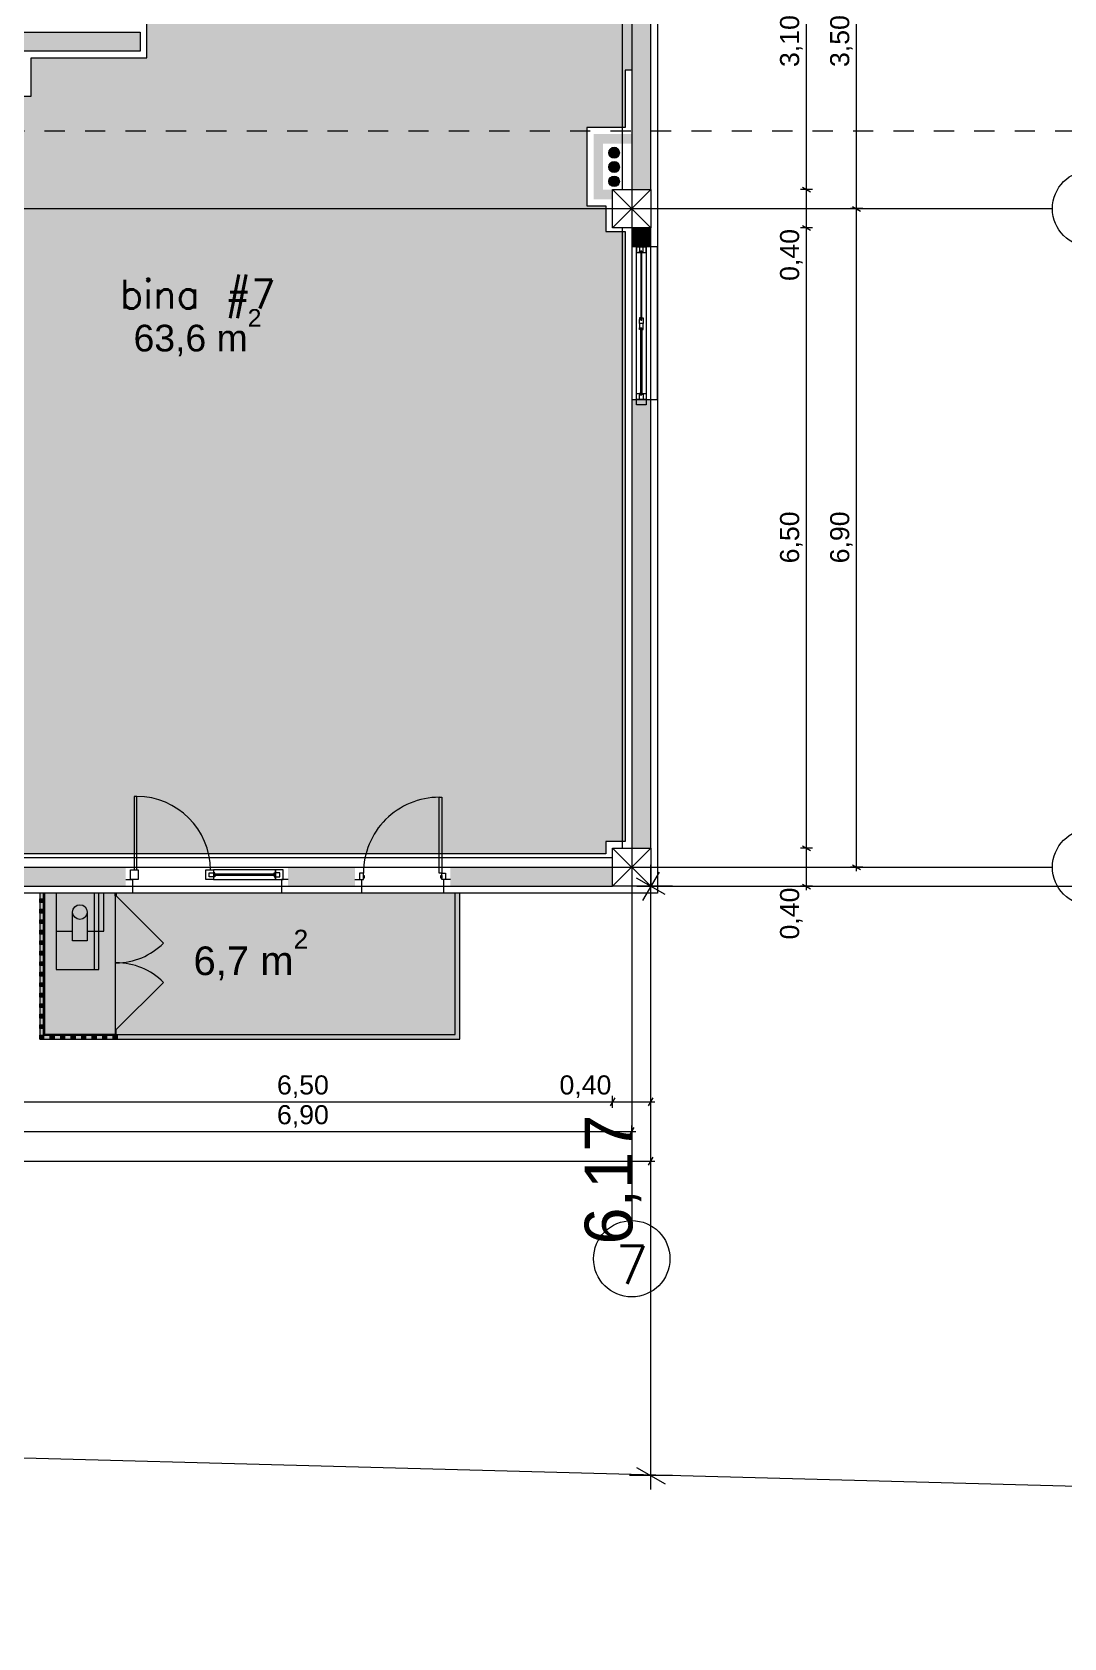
# Model space of a CAD drawing. Header units: metres. Extents: x 476297 to 476657, y 4620828 to 4621206.
# Drawn here: x 476425.98 to 476436.78, y 4621056.25 to 4621073.07 of the extents above; entities that cross this region are included whole.
import ezdxf

# ---------------------------------------------------------------- set-up
doc = ezdxf.new("R2010")
doc.units = ezdxf.units.M
doc.header["$MEASUREMENT"] = 0
doc.linetypes.add('Dashed', pattern=[0.423333, 0.211667, -0.211667])
for name, color, linetype in [('0_Pen_No__42_Pen_No__250', 7, 'Continuous'), ('2D Drafting - General_Pen_No__1', 7, 'Continuous'), ('2D Drafting - General_Pen_No__250_Pen_No__7', 7, 'Continuous'), ('2D Drafting - General_Pen_No__7', 7, 'Continuous'), ('2D Drafting - General_Pen_No__7_Pen_No__1', 7, 'Continuous'), ('2D Drafting - General_Pen_No__7_Pen_No__7', 7, 'Continuous'), ('Annotation - Text_Pen_No__7', 7, 'Continuous'), ('Doors_Pen_No__7_Pen_No__1', 7, 'Continuous'), ('Doors_Pen_No__7_Pen_No__7', 7, 'Continuous'), ('G-Anno-Nplt', 7, 'Continuous'), ('gegmebi_Pen_No__1', 7, 'Continuous'), ('kar-panjara_Pen_No__7_Pen_No__1', 7, 'Continuous'), ('kar-panjara_Pen_No__7_Pen_No__7', 7, 'Continuous'), ('New2D Drafting - General_Pen_No__250_Pen_No__7', 7, 'Continuous'), ('New2D Drafting - General_Pen_No__30_Pen_No__9_Pen_No__9', 7, 'Continuous'), ('New_________ _________ ___2', 7, 'Continuous'), ('NewDoors_Pen_No__7_Pen_No__7', 7, 'Continuous'), ('Newreg_nak', 7, 'Continuous'), ('Newshenobebi', 7, 'Continuous'), ('NewStructural - Bearing', 7, 'Continuous'), ('shaxtebi da milebi_Pen_No__1_Pen_No__1', 7, 'Continuous'), ('shaxtebi da milebi_Pen_No__5_Pen_No__250', 7, 'Continuous'), ('shaxtebi da milebi_Pen_No__5_Pen_No__5', 7, 'Continuous'), ('zoma', 7, 'Continuous'), ('zoma_Pen_No__5', 7, 'Continuous')]:
    doc.layers.add(name, color=color, linetype=linetype)
doc.styles.add('GENERATED_STYLE_1', font='arial.ttf')
doc.styles.add('GENERATED_STYLE_2', font='arial.ttf')
doc.dimstyles.new('GENERATED_STYLE__1', dxfattribs={"dimtxt": 0.2, "dimasz": 0.064421, "dimexe": 0.18, "dimexo": 0.003, "dimgap": 0.09, "dimtad": 1, "dimtih": 1, "dimtoh": 1, "dimzin": 0, "dimdsep": 46, "dimtxsty": 'GENERATED_STYLE_2', "dimblk": 'ARROWHEAD_2', "dimblk1": 'ARROWHEAD_2', "dimblk2": 'ARROWHEAD_2', "dimcen": 0.09, "dimclrd": 142, "dimclre": 142, "dimclrt": 142, "dimadec": 0, "dimazin": 0, "dimtfac": 1, "dimtdec": 4, "dimtmove": 0, "dimatfit": 3, "dimfxl": 1, "dimtolj": 1, "dimtzin": 0, "dimarcsym": 0})
doc.dimstyles.new('GENERATED_STYLE__10', dxfattribs={"dimtxt": 0.5, "dimasz": 0.228, "dimexe": 0.18, "dimexo": 0.003, "dimgap": 0.09, "dimtad": 1, "dimtih": 1, "dimtoh": 1, "dimzin": 0, "dimdsep": 46, "dimtxsty": 'GENERATED_STYLE_2', "dimblk": 'ARROWHEAD_2', "dimblk1": 'ARROWHEAD_2', "dimblk2": 'ARROWHEAD_2', "dimcen": 0.09, "dimclrd": 1, "dimclre": 1, "dimclrt": 1, "dimadec": 0, "dimazin": 0, "dimtfac": 1, "dimtdec": 4, "dimtmove": 0, "dimatfit": 3, "dimfxl": 1, "dimtolj": 1, "dimtzin": 0, "dimarcsym": 0})
doc.dimstyles.new('GENERATED_STYLE__11', dxfattribs={"dimtxt": 0.2, "dimasz": 0.064421, "dimexe": 0.18, "dimexo": 0.003, "dimgap": 0.09, "dimtad": 1, "dimzin": 0, "dimdsep": 46, "dimtxsty": 'GENERATED_STYLE_2', "dimblk": 'ARROWHEAD_2', "dimblk1": 'ARROWHEAD_2', "dimblk2": 'ARROWHEAD_2', "dimcen": 0.09, "dimclrd": 142, "dimclre": 142, "dimclrt": 142, "dimadec": 0, "dimazin": 0, "dimtfac": 1, "dimtdec": 4, "dimtmove": 0, "dimatfit": 3, "dimfxl": 1, "dimtolj": 1, "dimtzin": 0, "dimarcsym": 0})
doc.dimstyles.new('GENERATED_STYLE__9', dxfattribs={"dimtxt": 0.5, "dimasz": 0.228, "dimexe": 0.18, "dimexo": 0.003, "dimgap": 0.09, "dimtad": 1, "dimzin": 0, "dimdsep": 46, "dimtxsty": 'GENERATED_STYLE_2', "dimblk": 'ARROWHEAD_2', "dimblk1": 'ARROWHEAD_2', "dimblk2": 'ARROWHEAD_2', "dimcen": 0.09, "dimclrd": 1, "dimclre": 1, "dimclrt": 1, "dimadec": 0, "dimazin": 0, "dimtfac": 1, "dimtdec": 4, "dimtmove": 0, "dimatfit": 3, "dimfxl": 1, "dimtolj": 1, "dimtzin": 0, "dimarcsym": 0})

# ---------------------------------------------------------------- blocks, each defined once
blk = doc.blocks.new('*D165', base_point=(476844.527, 4621385.791))
at = {"layer": 'zoma', "color": 1, "linetype": 'Continuous', "lineweight": 0, "transparency": 16777216}
for p, q in [((476432.456, 4621063.896), (476432.456, 4621064.346)), ((476446.534, 4621063.896), (476446.534, 4621064.346)), ((476432.542, 4621064.271), (476432.369, 4621063.971)), ((476446.448, 4621063.971), (476446.621, 4621064.271)), ((476432.309, 4621064.121), (476432.456, 4621064.121)), ((476432.456, 4621064.121), (476446.534, 4621064.121)), ((476446.534, 4621064.121), (476446.681, 4621064.121))]:
    blk.add_line(p, q, dxfattribs=at)
at = {"layer": 'zoma', "color": 1, "lineweight": 0, "transparency": 16777216, "insert": (476438.64, 4621064.221), "char_height": 0.5, "attachment_point": 7, "style": 'GENERATED_STYLE_2'}
blk.add_mtext('\\A1;{\\pql;\\fArial CYR|b0|i0|c204|p34;14,08}', dxfattribs=at)
blk = doc.blocks.new('ARROWHEAD_2')
at = {"color": 0, "linetype": 'Continuous', "lineweight": 0}
for p, q in [((0, 0), (-1, 0)), ((-0.378, -0.655), (0.378, 0.655))]:
    blk.add_line(p, q, dxfattribs=at)
blk = doc.blocks.new('*D166', base_point=(476844.527, 4621385.791))
at = {"layer": 'zoma', "color": 1, "linetype": 'Continuous', "lineweight": 0, "transparency": 16777216}
for p, q in [((476432.606, 4621064.034), (476432.306, 4621064.207)), ((476432.456, 4621064.121), (476432.456, 4621064.267)), ((476432.681, 4621064.121), (476432.231, 4621064.121)), ((476432.456, 4621057.947), (476432.456, 4621064.121)), ((476432.681, 4621057.947), (476432.231, 4621057.947)), ((476432.306, 4621058.033), (476432.606, 4621057.86)), ((476432.456, 4621057.8), (476432.456, 4621057.947))]:
    blk.add_line(p, q, dxfattribs=at)
at = {"layer": 'zoma', "color": 1, "lineweight": 0, "transparency": 16777216, "insert": (476432.356, 4621060.368), "char_height": 0.5, "attachment_point": 7, "rotation": 90, "style": 'GENERATED_STYLE_2'}
blk.add_mtext('\\A1;{\\pql;\\fArial CYR|b0|i0|c204|p34;6,17}', dxfattribs=at)
blk = doc.blocks.new('*D182', base_point=(476844.527, 4621385.791))
at = {"layer": 'zoma', "color": 142, "linetype": 'Continuous', "lineweight": 0, "transparency": 16777216}
for p, q in [((476425.38, 4621061.594), (476425.331, 4621061.509)), ((476425.356, 4621061.488), (476425.356, 4621061.615)), ((476425.356, 4621061.551), (476432.256, 4621061.551)), ((476432.231, 4621061.509), (476432.28, 4621061.594)), ((476432.256, 4621061.488), (476432.256, 4621061.615)), ((476432.256, 4621061.551), (476432.297, 4621061.551))]:
    blk.add_line(p, q, dxfattribs=at)
at = {"layer": 'zoma', "color": 142, "lineweight": 0, "transparency": 16777216, "insert": (476428.54, 4621061.591), "char_height": 0.2, "attachment_point": 7, "style": 'GENERATED_STYLE_2'}
blk.add_mtext('\\A1;{\\pql;\\fArial CYR|b0|i0|c204|p34;6,90}', dxfattribs=at)
blk = doc.blocks.new('*D186', base_point=(476844.527, 4621385.791))
at = {"layer": 'zoma', "color": 142, "linetype": 'Continuous', "lineweight": 0, "transparency": 16777216}
for p, q in [((476434.675, 4621071.221), (476434.548, 4621071.221)), ((476434.569, 4621071.245), (476434.653, 4621071.196)), ((476434.611, 4621064.321), (476434.611, 4621071.221)), ((476434.675, 4621064.321), (476434.548, 4621064.321)), ((476434.569, 4621064.345), (476434.653, 4621064.296)), ((476434.611, 4621064.279), (476434.611, 4621064.321))]:
    blk.add_line(p, q, dxfattribs=at)
at = {"layer": 'zoma', "color": 142, "lineweight": 0, "transparency": 16777216, "insert": (476434.571, 4621067.505), "char_height": 0.2, "attachment_point": 7, "rotation": 90, "style": 'GENERATED_STYLE_2'}
blk.add_mtext('\\A1;{\\pql;\\fArial CYR|b0|i0|c204|p34;6,90}', dxfattribs=at)
blk = doc.blocks.new('*D187', base_point=(476844.527, 4621385.791))
at = {"layer": 'zoma', "color": 142, "linetype": 'Continuous', "lineweight": 0, "transparency": 16777216}
for p, q in [((476434.675, 4621074.721), (476434.548, 4621074.721)), ((476434.569, 4621074.745), (476434.653, 4621074.696)), ((476434.611, 4621071.221), (476434.611, 4621074.721)), ((476434.675, 4621071.221), (476434.548, 4621071.221)), ((476434.569, 4621071.245), (476434.653, 4621071.196))]:
    blk.add_line(p, q, dxfattribs=at)
at = {"layer": 'zoma', "color": 142, "lineweight": 0, "transparency": 16777216, "insert": (476434.571, 4621072.705), "char_height": 0.2, "attachment_point": 7, "rotation": 90, "style": 'GENERATED_STYLE_2'}
blk.add_mtext('\\A1;{\\pql;\\fArial CYR|b0|i0|c204|p34;3,50}', dxfattribs=at)
blk = doc.blocks.new('*D189', base_point=(476844.527, 4621385.791))
at = {"layer": 'zoma', "color": 142, "linetype": 'Continuous', "lineweight": 0, "transparency": 16777216}
for p, q in [((476390.656, 4621061.179), (476390.656, 4621061.306)), ((476432.456, 4621061.179), (476432.456, 4621061.306)), ((476390.614, 4621061.243), (476390.656, 4621061.243)), ((476390.68, 4621061.285), (476390.631, 4621061.2)), ((476390.656, 4621061.243), (476432.456, 4621061.243)), ((476432.431, 4621061.2), (476432.48, 4621061.285)), ((476432.456, 4621061.243), (476432.497, 4621061.243))]:
    blk.add_line(p, q, dxfattribs=at)
at = {"layer": 'zoma', "color": 142, "lineweight": 0, "transparency": 16777216, "insert": (476411.214, 4621061.283), "char_height": 0.2, "attachment_point": 7, "style": 'GENERATED_STYLE_2'}
blk.add_mtext('\\A1;{\\pql;\\fArial CYR|b0|i0|c204|p34;41,80}', dxfattribs=at)
blk = doc.blocks.new('*D201', base_point=(476844.527, 4621385.791))
at = {"layer": 'zoma', "color": 142, "linetype": 'Continuous', "lineweight": 0, "transparency": 16777216}
for p, q in [((476425.58, 4621061.905), (476425.531, 4621061.821)), ((476425.556, 4621061.799), (476425.556, 4621061.926)), ((476425.556, 4621061.863), (476432.056, 4621061.863)), ((476432.08, 4621061.905), (476432.031, 4621061.821)), ((476432.056, 4621061.799), (476432.056, 4621061.926))]:
    blk.add_line(p, q, dxfattribs=at)
at = {"layer": 'zoma', "color": 142, "lineweight": 0, "transparency": 16777216, "char_height": 0.2, "attachment_point": 7, "style": 'GENERATED_STYLE_2'}
for s, insert in [('\\A1;{\\pql;\\fArial CYR|b0|i0|c204|p34;6,50}', (476428.54, 4621061.903)), ('\\A1;{\\pql;\\fArial CYR|b0|i0|c204|p34;0,40}', (476431.499, 4621061.903))]:
    blk.add_mtext(s, dxfattribs=dict(at, insert=insert))
blk = doc.blocks.new('*D202', base_point=(476844.527, 4621385.791))
at = {"layer": 'zoma', "color": 142, "linetype": 'Continuous', "lineweight": 0, "transparency": 16777216}
for p, q in [((476432.08, 4621061.905), (476432.031, 4621061.821)), ((476432.056, 4621061.799), (476432.056, 4621061.926)), ((476432.056, 4621061.863), (476432.456, 4621061.863)), ((476432.431, 4621061.821), (476432.48, 4621061.905)), ((476432.456, 4621061.799), (476432.456, 4621061.926)), ((476432.456, 4621061.863), (476432.497, 4621061.863))]:
    blk.add_line(p, q, dxfattribs=at)
blk = doc.blocks.new('*D203', base_point=(476844.527, 4621385.791))
at = {"layer": 'zoma', "color": 142, "linetype": 'Continuous', "lineweight": 0, "transparency": 16777216}
for p, q in [((476434.15, 4621064.521), (476434.022, 4621064.521)), ((476434.044, 4621064.545), (476434.128, 4621064.496)), ((476434.086, 4621064.121), (476434.086, 4621064.521)), ((476434.15, 4621064.121), (476434.022, 4621064.121)), ((476434.044, 4621064.145), (476434.128, 4621064.096)), ((476434.086, 4621064.079), (476434.086, 4621064.121))]:
    blk.add_line(p, q, dxfattribs=at)
at = {"layer": 'zoma', "color": 142, "lineweight": 0, "transparency": 16777216, "insert": (476434.046, 4621063.564), "char_height": 0.2, "attachment_point": 7, "rotation": 90, "style": 'GENERATED_STYLE_2'}
blk.add_mtext('\\A1;{\\pql;\\fArial CYR|b0|i0|c204|p34;0,40}', dxfattribs=at)
blk = doc.blocks.new('*D204', base_point=(476844.527, 4621385.791))
at = {"layer": 'zoma', "color": 142, "linetype": 'Continuous', "lineweight": 0, "transparency": 16777216}
for p, q in [((476434.044, 4621071.045), (476434.128, 4621070.996)), ((476434.15, 4621071.021), (476434.022, 4621071.021)), ((476434.086, 4621064.521), (476434.086, 4621071.021)), ((476434.15, 4621064.521), (476434.022, 4621064.521)), ((476434.044, 4621064.545), (476434.128, 4621064.496))]:
    blk.add_line(p, q, dxfattribs=at)
at = {"layer": 'zoma', "color": 142, "lineweight": 0, "transparency": 16777216, "char_height": 0.2, "attachment_point": 7, "rotation": 90, "style": 'GENERATED_STYLE_2'}
for s, insert in [('\\A1;{\\pql;\\fArial CYR|b0|i0|c204|p34;0,40}', (476434.046, 4621070.464)), ('\\A1;{\\pql;\\fArial CYR|b0|i0|c204|p34;6,50}', (476434.046, 4621067.505))]:
    blk.add_mtext(s, dxfattribs=dict(at, insert=insert))
blk = doc.blocks.new('*D205', base_point=(476844.527, 4621385.791))
at = {"layer": 'zoma', "color": 142, "linetype": 'Continuous', "lineweight": 0, "transparency": 16777216}
for p, q in [((476434.15, 4621071.421), (476434.022, 4621071.421)), ((476434.044, 4621071.445), (476434.128, 4621071.396)), ((476434.086, 4621071.021), (476434.086, 4621071.421)), ((476434.044, 4621071.045), (476434.128, 4621070.996)), ((476434.15, 4621071.021), (476434.022, 4621071.021))]:
    blk.add_line(p, q, dxfattribs=at)
blk = doc.blocks.new('*D206', base_point=(476844.527, 4621385.791))
at = {"layer": 'zoma', "color": 142, "linetype": 'Continuous', "lineweight": 0, "transparency": 16777216}
for p, q in [((476434.15, 4621074.521), (476434.022, 4621074.521)), ((476434.044, 4621074.545), (476434.128, 4621074.496)), ((476434.086, 4621071.421), (476434.086, 4621074.521)), ((476434.15, 4621071.421), (476434.022, 4621071.421)), ((476434.044, 4621071.445), (476434.128, 4621071.396))]:
    blk.add_line(p, q, dxfattribs=at)
at = {"layer": 'zoma', "color": 142, "lineweight": 0, "transparency": 16777216, "char_height": 0.2, "attachment_point": 7, "rotation": 90, "style": 'GENERATED_STYLE_2'}
for s, insert in [('\\A1;{\\pql;\\fArial CYR|b0|i0|c204|p34;0,40}', (476434.046, 4621073.964)), ('\\A1;{\\pql;\\fArial CYR|b0|i0|c204|p34;3,10}', (476434.046, 4621072.705))]:
    blk.add_mtext(s, dxfattribs=dict(at, insert=insert))
blk = doc.blocks.new('*D346', base_point=(476844.527, 4621385.791))
at = {"layer": 'zoma', "color": 142, "linetype": 'Continuous', "lineweight": 0, "transparency": 16777216}
for p, q in [((476425.555, 4621099.527), (476425.555, 4621099.654)), ((476432.055, 4621099.527), (476432.055, 4621099.654)), ((476425.579, 4621099.633), (476425.531, 4621099.549)), ((476425.555, 4621099.591), (476432.055, 4621099.591)), ((476432.079, 4621099.633), (476432.031, 4621099.549))]:
    blk.add_line(p, q, dxfattribs=at)
at = {"layer": 'zoma', "color": 142, "lineweight": 0, "transparency": 16777216, "char_height": 0.2, "attachment_point": 7, "style": 'GENERATED_STYLE_2'}
for s, insert in [('\\A1;{\\pql;\\fArial CYR|b0|i0|c204|p34;6,50}', (476428.539, 4621099.631)), ('\\A1;{\\pql;\\fArial CYR|b0|i0|c204|p34;0,40}', (476431.498, 4621099.631))]:
    blk.add_mtext(s, dxfattribs=dict(at, insert=insert))
blk = doc.blocks.new('*D347', base_point=(476844.527, 4621385.791))
at = {"layer": 'zoma', "color": 142, "linetype": 'Continuous', "lineweight": 0, "transparency": 16777216}
for p, q in [((476432.055, 4621099.527), (476432.055, 4621099.654)), ((476432.455, 4621099.527), (476432.455, 4621099.654)), ((476432.079, 4621099.633), (476432.031, 4621099.549)), ((476432.055, 4621099.591), (476432.455, 4621099.591)), ((476432.431, 4621099.549), (476432.479, 4621099.633)), ((476432.455, 4621099.591), (476432.496, 4621099.591))]:
    blk.add_line(p, q, dxfattribs=at)

msp = doc.modelspace()

# ---------------------------------------------------------------- hatches: boundary and pattern name
at = {"layer": '2D Drafting - General_Pen_No__250_Pen_No__7', "linetype": 'Continuous', "lineweight": 0}
for points in [[(476432.256, 4621074.521), (476432.256, 4621071.421), (476432.456, 4621071.421), (476432.456, 4621074.521)], [(476427.106, 4621073.071), (476427.106, 4621072.871), (476422.106, 4621072.871), (476422.106, 4621073.071)], [(476432.256, 4621072.002), (476432.256, 4621071.902), (476431.956, 4621071.902), (476431.956, 4621071.421), (476432.056, 4621071.421), (476432.056, 4621071.32), (476431.856, 4621071.32), (476431.856, 4621072.002)], [(476432.456, 4621071.021), (476432.456, 4621070.821), (476432.256, 4621070.821), (476432.256, 4621071.021)], [(476432.256, 4621069.221), (476432.456, 4621069.221), (476432.456, 4621064.521), (476432.256, 4621064.521)], [(476425.556, 4621064.121), (476426.956, 4621064.121), (476426.956, 4621064.321), (476425.556, 4621064.321)], [(476428.656, 4621064.321), (476428.656, 4621064.121), (476429.356, 4621064.121), (476429.356, 4621064.321)], [(476430.356, 4621064.121), (476432.056, 4621064.121), (476432.056, 4621064.321), (476430.356, 4621064.321)], [(476426.106, 4621062.56), (476426.096, 4621062.56), (476426.096, 4621064.051), (476426.106, 4621064.051)], [(476426.856, 4621064.05), (476426.856, 4621064.02), (476426.846, 4621064.02), (476426.846, 4621064.05)], [(476426.856, 4621062.57), (476426.106, 4621062.57), (476426.106, 4621062.56), (476426.856, 4621062.56)], [(476426.856, 4621062.62), (476426.846, 4621062.62), (476426.846, 4621062.57), (476426.856, 4621062.57)]]:
    msp.add_hatch(color=7, dxfattribs=at).paths.add_polyline_path(points)
at = {"layer": 'G-Anno-Nplt', "linetype": 'Continuous', "lineweight": 0}
for color, points in [(167, [(476432.256, 4621074.1), (476432.256, 4621072.671), (476432.186, 4621072.671), (476432.186, 4621072.072), (476431.786, 4621072.072), (476431.786, 4621071.25), (476431.986, 4621071.25), (476431.986, 4621070.98), (476432.186, 4621070.98), (476432.186, 4621064.591), (476431.986, 4621064.591), (476431.986, 4621064.461), (476425.626, 4621064.461), (476425.626, 4621064.591), (476425.526, 4621064.591), (476425.526, 4621070.951), (476425.626, 4621070.951), (476425.626, 4621071.491), (476425.526, 4621071.491), (476425.526, 4621072.401), (476425.966, 4621072.401), (476425.966, 4621072.801), (476427.176, 4621072.801), (476427.176, 4621074.501), (476429.176, 4621074.501), (476429.176, 4621074.571), (476431.856, 4621074.571), (476431.856, 4621074.1), (476432.186, 4621074.1)]), (46, [(476430.456, 4621062.52), (476430.456, 4621064.051), (476426.056, 4621064.051), (476426.056, 4621062.52)])]:
    msp.add_hatch(color=color, dxfattribs=at).paths.add_polyline_path(points)
at = {"layer": 'New2D Drafting - General_Pen_No__250_Pen_No__7', "linetype": 'Continuous', "lineweight": 0}
for points in [[(476426.226, 4621064.051), (476426.676, 4621064.051), (476426.676, 4621063.251), (476426.226, 4621063.251)], [(476426.226, 4621064.051), (476426.726, 4621064.051), (476426.726, 4621063.651), (476426.553, 4621063.651), (476426.553, 4621063.551), (476426.399, 4621063.551), (476426.399, 4621063.651), (476426.226, 4621063.651)]]:
    msp.add_hatch(color=255, dxfattribs=at).paths.add_polyline_path(points)
at = {"layer": 'New2D Drafting - General_Pen_No__30_Pen_No__9_Pen_No__9', "linetype": 'Continuous', "lineweight": 0}
for points in [[(476426.056, 4621063.99), (476426.096, 4621063.99), (476426.096, 4621063.95), (476426.056, 4621063.95)], [(476426.056, 4621063.88), (476426.096, 4621063.88), (476426.096, 4621063.84), (476426.056, 4621063.84)], [(476426.056, 4621063.77), (476426.096, 4621063.77), (476426.096, 4621063.73), (476426.056, 4621063.73)], [(476426.056, 4621063.66), (476426.096, 4621063.66), (476426.096, 4621063.62), (476426.056, 4621063.62)], [(476426.056, 4621063.55), (476426.096, 4621063.55), (476426.096, 4621063.51), (476426.056, 4621063.51)], [(476426.056, 4621063.44), (476426.096, 4621063.44), (476426.096, 4621063.4), (476426.056, 4621063.4)], [(476426.056, 4621063.33), (476426.096, 4621063.33), (476426.096, 4621063.29), (476426.056, 4621063.29)], [(476426.056, 4621063.22), (476426.096, 4621063.22), (476426.096, 4621063.18), (476426.056, 4621063.18)], [(476426.056, 4621063.11), (476426.096, 4621063.11), (476426.096, 4621063.07), (476426.056, 4621063.07)], [(476426.056, 4621063), (476426.096, 4621063), (476426.096, 4621062.96), (476426.056, 4621062.96)], [(476426.056, 4621062.89), (476426.096, 4621062.89), (476426.096, 4621062.85), (476426.056, 4621062.85)], [(476426.056, 4621062.78), (476426.096, 4621062.78), (476426.096, 4621062.74), (476426.056, 4621062.74)], [(476426.056, 4621062.67), (476426.096, 4621062.67), (476426.096, 4621062.63), (476426.056, 4621062.63)], [(476426.056, 4621062.52), (476426.056, 4621062.56), (476426.096, 4621062.56), (476426.096, 4621062.52)], [(476426.166, 4621062.52), (476426.166, 4621062.56), (476426.206, 4621062.56), (476426.206, 4621062.52)], [(476426.276, 4621062.52), (476426.276, 4621062.56), (476426.316, 4621062.56), (476426.316, 4621062.52)], [(476426.386, 4621062.52), (476426.386, 4621062.56), (476426.426, 4621062.56), (476426.426, 4621062.52)], [(476426.496, 4621062.52), (476426.496, 4621062.56), (476426.536, 4621062.56), (476426.536, 4621062.52)], [(476426.606, 4621062.52), (476426.606, 4621062.56), (476426.646, 4621062.56), (476426.646, 4621062.52)], [(476426.716, 4621062.52), (476426.716, 4621062.56), (476426.756, 4621062.56), (476426.756, 4621062.52)], [(476426.826, 4621062.52), (476426.826, 4621062.56), (476426.866, 4621062.56), (476426.866, 4621062.52)]]:
    msp.add_hatch(color=255, dxfattribs=at).paths.add_polyline_path(points)
at = {"layer": 'shaxtebi da milebi_Pen_No__1_Pen_No__1', "linetype": 'Continuous', "lineweight": 0}
msp.add_hatch(color=1, dxfattribs=at).paths.add_polyline_path([(476432.071, 4621071.562, 1), (476432.071, 4621071.452, 1)])
at = {"layer": 'shaxtebi da milebi_Pen_No__5_Pen_No__5', "linetype": 'Continuous', "lineweight": 0}
for points in [[(476432.071, 4621071.752, -1), (476432.071, 4621071.862, -1)], [(476432.071, 4621071.602, -1), (476432.071, 4621071.712, -1)]]:
    msp.add_hatch(color=5, dxfattribs=at).paths.add_polyline_path(points)

# ---------------------------------------------------------------- linework, layer by layer
at = {"layer": '0_Pen_No__42_Pen_No__250', "color": 5, "linetype": 'Continuous', "lineweight": 0}
for centre in [(476437.062, 4621071.221), (476437.062, 4621064.321), (476432.256, 4621060.219), (476432.256, 4621060.219)]:
    msp.add_circle(centre, 0.4, dxfattribs=at)
at = {"layer": '2D Drafting - General_Pen_No__1', "color": 7, "linetype": 'Continuous', "lineweight": 0}
for p, q in [((476432.456, 4621071.021), (476432.056, 4621071.421)), ((476432.056, 4621071.021), (476432.456, 4621071.421)), ((476432.456, 4621064.121), (476432.056, 4621064.521)), ((476432.056, 4621064.121), (476432.456, 4621064.521))]:
    msp.add_line(p, q, dxfattribs=at)
at = {"layer": '2D Drafting - General_Pen_No__1', "color": 7, "linetype": 'Continuous', "lineweight": 0, "flags": 128}
for points in [[(476432.456, 4621071.421), (476432.456, 4621074.521), (476432.156, 4621074.521), (476432.156, 4621071.421)], [(476432.456, 4621071.021), (476432.056, 4621071.021), (476432.056, 4621071.421), (476432.456, 4621071.421)], [(476432.456, 4621064.521), (476432.456, 4621071.021), (476432.156, 4621071.021), (476432.156, 4621064.521)], [(476432.456, 4621064.121), (476432.056, 4621064.121), (476432.056, 4621064.521), (476432.456, 4621064.521)], [(476425.556, 4621064.121), (476432.056, 4621064.121), (476432.056, 4621064.421), (476425.556, 4621064.421)]]:
    msp.add_lwpolyline(points, close=True, dxfattribs=at)
at = {"layer": '2D Drafting - General_Pen_No__250_Pen_No__7', "color": 7, "linetype": 'Continuous', "lineweight": 0, "flags": 128}
for points in [[(476427.106, 4621073.071), (476427.106, 4621072.871), (476422.106, 4621072.871), (476422.106, 4621073.071)], [(476426.106, 4621062.56), (476426.096, 4621062.56), (476426.096, 4621064.051), (476426.106, 4621064.051)], [(476426.856, 4621064.05), (476426.856, 4621064.02), (476426.846, 4621064.02), (476426.846, 4621064.05)], [(476426.856, 4621062.57), (476426.106, 4621062.57), (476426.106, 4621062.56), (476426.856, 4621062.56)], [(476426.856, 4621062.62), (476426.846, 4621062.62), (476426.846, 4621062.57), (476426.856, 4621062.57)]]:
    msp.add_lwpolyline(points, close=True, dxfattribs=at)
at = {"layer": '2D Drafting - General_Pen_No__7', "color": 7, "linetype": 'Continuous', "lineweight": 0, "flags": 128}
for points in [[(476426.956, 4621064.192), (476427.026, 4621064.192), (476427.026, 4621064.052)], [(476428.656, 4621064.192), (476428.586, 4621064.192), (476428.586, 4621064.052)], [(476429.356, 4621064.192), (476429.426, 4621064.192), (476429.426, 4621064.052)], [(476430.356, 4621064.192), (476430.286, 4621064.192), (476430.286, 4621064.052)]]:
    msp.add_lwpolyline(points, dxfattribs=at)
at = {"layer": '2D Drafting - General_Pen_No__7_Pen_No__1', "color": 7, "linetype": 'Continuous', "lineweight": 0, "flags": 128}
msp.add_lwpolyline([(476427.876, 4621064.192), (476428.526, 4621064.192), (476428.526, 4621064.292), (476427.876, 4621064.292)], close=True, dxfattribs=at)
at = {"layer": '2D Drafting - General_Pen_No__7_Pen_No__7', "color": 7, "linetype": 'Continuous', "lineweight": 0}
for centre, radius, start, end in [((476427.073, 4621064.292), 0.77, 0.0032, 90), ((476430.24, 4621064.26), 0.794, 89.9985, 180.0002)]:
    msp.add_arc(centre, radius, start, end, dxfattribs=at)
at = {"layer": 'Doors_Pen_No__7_Pen_No__1', "color": 7, "linetype": 'Continuous', "lineweight": 0, "flags": 128}
msp.add_lwpolyline([(476427.046, 4621064.292), (476427.073, 4621064.292), (476427.073, 4621065.062), (476427.046, 4621065.062)], close=True, dxfattribs=at)
at = {"layer": 'Doors_Pen_No__7_Pen_No__7', "color": 7, "linetype": 'Continuous', "lineweight": 0, "flags": 128}
for points in [[(476430.267, 4621064.26), (476430.24, 4621064.26), (476430.24, 4621065.054), (476430.267, 4621065.054)], [(476429.406, 4621064.192), (476429.446, 4621064.192), (476429.446, 4621064.26), (476429.406, 4621064.26)], [(476429.455, 4621064.207), (476429.446, 4621064.207), (476429.446, 4621064.233), (476429.455, 4621064.233)], [(476430.267, 4621064.207), (476430.258, 4621064.207), (476430.258, 4621064.233), (476430.267, 4621064.233)], [(476430.306, 4621064.192), (476430.267, 4621064.192), (476430.267, 4621064.26), (476430.306, 4621064.26)]]:
    msp.add_lwpolyline(points, close=True, dxfattribs=at)
at = {"layer": 'G-Anno-Nplt', "color": 7, "linetype": 'Continuous', "lineweight": 0, "flags": 128}
msp.add_lwpolyline([(476432.256, 4621074.1), (476432.256, 4621072.671), (476432.186, 4621072.671), (476432.186, 4621072.072), (476431.786, 4621072.072), (476431.786, 4621071.25), (476431.986, 4621071.25), (476431.986, 4621070.98), (476432.186, 4621070.98), (476432.186, 4621064.591), (476431.986, 4621064.591), (476431.986, 4621064.461), (476425.626, 4621064.461), (476425.626, 4621064.591), (476425.526, 4621064.591), (476425.526, 4621070.951), (476425.626, 4621070.951), (476425.626, 4621071.491), (476425.526, 4621071.491), (476425.526, 4621072.401), (476425.966, 4621072.401), (476425.966, 4621072.801), (476427.176, 4621072.801), (476427.176, 4621074.501)], dxfattribs=at)
msp.add_lwpolyline([(476430.456, 4621062.52), (476430.456, 4621064.051), (476426.056, 4621064.051), (476426.056, 4621062.52)], close=True, dxfattribs=at)
at = {"layer": 'gegmebi_Pen_No__1', "color": 7, "linetype": 'Continuous', "lineweight": 0, "flags": 128}
for points in [[(476426.553, 4621063.651), (476426.726, 4621063.651), (476426.726, 4621064.051), (476426.226, 4621064.051), (476426.226, 4621063.651), (476426.399, 4621063.651)], [(476426.553, 4621063.851), (476426.553, 4621063.551), (476426.399, 4621063.551), (476426.399, 4621063.851)]]:
    msp.add_lwpolyline(points, dxfattribs=at)
at = {"layer": 'kar-panjara_Pen_No__7_Pen_No__1', "color": 7, "linetype": 'Continuous', "lineweight": 0, "flags": 128}
for points in [[(476427.086, 4621064.192), (476427.006, 4621064.192), (476427.006, 4621064.292), (476427.086, 4621064.292)], [(476427.876, 4621064.192), (476427.796, 4621064.192), (476427.796, 4621064.292), (476427.876, 4621064.292)], [(476427.831, 4621064.262), (476427.876, 4621064.262), (476427.876, 4621064.247), (476427.876, 4621064.237), (476427.891, 4621064.237), (476427.891, 4621064.222), (476427.831, 4621064.222)], [(476427.891, 4621064.262), (476427.876, 4621064.262), (476427.876, 4621064.247), (476427.891, 4621064.247)], [(476428.526, 4621064.247), (476427.876, 4621064.247), (476427.876, 4621064.237), (476428.526, 4621064.237)], [(476428.571, 4621064.262), (476428.526, 4621064.262), (476428.526, 4621064.247), (476428.526, 4621064.237), (476428.511, 4621064.237), (476428.511, 4621064.222), (476428.571, 4621064.222)], [(476428.511, 4621064.262), (476428.526, 4621064.262), (476428.526, 4621064.247), (476428.511, 4621064.247)], [(476428.526, 4621064.192), (476428.606, 4621064.192), (476428.606, 4621064.292), (476428.526, 4621064.292)]]:
    msp.add_lwpolyline(points, close=True, dxfattribs=at)
at = {"layer": 'kar-panjara_Pen_No__7_Pen_No__7', "color": 7, "linetype": 'Continuous', "lineweight": 0, "flags": 128}
for points in [[(476432.406, 4621070.761), (476432.406, 4621070.881), (476432.306, 4621070.881), (476432.306, 4621070.761)], [(476432.306, 4621069.221), (476432.306, 4621070.821), (476432.406, 4621070.821), (476432.406, 4621069.221)], [(476432.336, 4621070.821), (476432.336, 4621070.776), (476432.351, 4621070.776), (476432.361, 4621070.776), (476432.361, 4621070.761), (476432.376, 4621070.761), (476432.376, 4621070.821)], [(476432.336, 4621070.761), (476432.336, 4621070.776), (476432.351, 4621070.776), (476432.351, 4621070.761)], [(476432.351, 4621070.776), (476432.351, 4621070.052), (476432.361, 4621070.052), (476432.361, 4621070.776)], [(476432.336, 4621070.016), (476432.336, 4621070.061), (476432.351, 4621070.061), (476432.361, 4621070.061), (476432.361, 4621070.076), (476432.376, 4621070.076), (476432.376, 4621070.016)], [(476432.336, 4621070.076), (476432.336, 4621070.061), (476432.351, 4621070.061), (476432.351, 4621070.076)], [(476432.336, 4621070.016), (476432.336, 4621069.971), (476432.351, 4621069.971), (476432.361, 4621069.971), (476432.361, 4621069.956), (476432.376, 4621069.956), (476432.376, 4621070.016)], [(476432.336, 4621069.956), (476432.336, 4621069.971), (476432.351, 4621069.971), (476432.351, 4621069.956)], [(476432.351, 4621069.271), (476432.351, 4621069.971), (476432.361, 4621069.971), (476432.361, 4621069.271)], [(476432.406, 4621069.286), (476432.406, 4621069.166), (476432.306, 4621069.166), (476432.306, 4621069.286)], [(476432.336, 4621069.221), (476432.336, 4621069.271), (476432.351, 4621069.271), (476432.361, 4621069.271), (476432.361, 4621069.286), (476432.376, 4621069.286), (476432.376, 4621069.221)], [(476432.336, 4621069.286), (476432.336, 4621069.271), (476432.351, 4621069.271), (476432.351, 4621069.286)]]:
    msp.add_lwpolyline(points, close=True, dxfattribs=at)
at = {"layer": 'New2D Drafting - General_Pen_No__30_Pen_No__9_Pen_No__9', "color": 7, "linetype": 'Continuous', "lineweight": 0, "flags": 128}
for points in [[(476426.056, 4621063.99), (476426.096, 4621063.99), (476426.096, 4621063.95), (476426.056, 4621063.95)], [(476426.056, 4621063.88), (476426.096, 4621063.88), (476426.096, 4621063.84), (476426.056, 4621063.84)], [(476426.056, 4621063.77), (476426.096, 4621063.77), (476426.096, 4621063.73), (476426.056, 4621063.73)], [(476426.056, 4621063.66), (476426.096, 4621063.66), (476426.096, 4621063.62), (476426.056, 4621063.62)], [(476426.056, 4621063.55), (476426.096, 4621063.55), (476426.096, 4621063.51), (476426.056, 4621063.51)], [(476426.056, 4621063.44), (476426.096, 4621063.44), (476426.096, 4621063.4), (476426.056, 4621063.4)], [(476426.056, 4621063.33), (476426.096, 4621063.33), (476426.096, 4621063.29), (476426.056, 4621063.29)], [(476426.056, 4621063.22), (476426.096, 4621063.22), (476426.096, 4621063.18), (476426.056, 4621063.18)], [(476426.056, 4621063.11), (476426.096, 4621063.11), (476426.096, 4621063.07), (476426.056, 4621063.07)], [(476426.056, 4621063), (476426.096, 4621063), (476426.096, 4621062.96), (476426.056, 4621062.96)], [(476426.056, 4621062.89), (476426.096, 4621062.89), (476426.096, 4621062.85), (476426.056, 4621062.85)], [(476426.056, 4621062.78), (476426.096, 4621062.78), (476426.096, 4621062.74), (476426.056, 4621062.74)], [(476426.056, 4621062.67), (476426.096, 4621062.67), (476426.096, 4621062.63), (476426.056, 4621062.63)], [(476426.056, 4621062.52), (476426.056, 4621062.56), (476426.096, 4621062.56), (476426.096, 4621062.52)], [(476426.166, 4621062.52), (476426.166, 4621062.56), (476426.206, 4621062.56), (476426.206, 4621062.52)], [(476426.276, 4621062.52), (476426.276, 4621062.56), (476426.316, 4621062.56), (476426.316, 4621062.52)], [(476426.386, 4621062.52), (476426.386, 4621062.56), (476426.426, 4621062.56), (476426.426, 4621062.52)], [(476426.496, 4621062.52), (476426.496, 4621062.56), (476426.536, 4621062.56), (476426.536, 4621062.52)], [(476426.606, 4621062.52), (476426.606, 4621062.56), (476426.646, 4621062.56), (476426.646, 4621062.52)], [(476426.716, 4621062.52), (476426.716, 4621062.56), (476426.756, 4621062.56), (476426.756, 4621062.52)], [(476426.826, 4621062.52), (476426.826, 4621062.56), (476426.866, 4621062.56), (476426.866, 4621062.52)]]:
    msp.add_lwpolyline(points, close=True, dxfattribs=at)
at = {"layer": 'New_________ _________ ___2', "color": 1, "linetype": 'Continuous', "lineweight": 0}
msp.add_lwpolyline([(476377.768, 4621059.593), (476408.09, 4621058.612), (476446.534, 4621057.578), (476446.534, 4621091.977)], dxfattribs=at)
at = {"layer": 'NewDoors_Pen_No__7_Pen_No__7', "color": 7, "linetype": 'Continuous', "lineweight": 0, "flags": 128}
msp.add_lwpolyline([(476426.856, 4621062.57), (476430.406, 4621062.57), (476430.406, 4621064.051)], dxfattribs=at)
at = {"layer": 'Newreg_nak', "color": 7, "linetype": 'Continuous', "lineweight": 0}
for p, q in [((476426.63, 4621063.251), (476426.63, 4621064.051)), ((476426.846, 4621064.02), (476426.846, 4621062.62))]:
    msp.add_line(p, q, dxfattribs=at)
at = {"layer": 'Newreg_nak', "color": 7, "linetype": 'Continuous', "lineweight": 0, "flags": 128}
msp.add_lwpolyline([(476421.206, 4621081.821), (476421.206, 4621081.891), (476432.526, 4621081.891), (476432.526, 4621081.821), (476432.526, 4621064.051), (476425.156, 4621064.051)], dxfattribs=at)
for points in [[(476432.256, 4621069.221), (476432.526, 4621069.221), (476432.526, 4621070.821), (476432.256, 4621070.821)], [(476426.226, 4621064.051), (476426.226, 4621063.251), (476426.676, 4621063.251), (476426.676, 4621064.051)]]:
    msp.add_lwpolyline(points, close=True, dxfattribs=at)
at = {"layer": 'Newreg_nak', "color": 7, "linetype": 'Continuous', "lineweight": 0}
msp.add_circle((476426.476, 4621063.851), 0.077, dxfattribs=at)
at = {"layer": 'Newshenobebi', "color": 1, "linetype": 'Dashed', "lineweight": 0}
msp.add_lwpolyline([(476436.902, 4621072.032), (476385.829, 4621072.032)], dxfattribs=at)
at = {"layer": 'NewStructural - Bearing', "color": 7, "linetype": 'Continuous', "lineweight": 0}
for p, q in [((476426.856, 4621064.02), (476427.351, 4621063.525)), ((476426.856, 4621062.62), (476427.351, 4621063.115))]:
    msp.add_line(p, q, dxfattribs=at)
for centre, start, end in [((476426.856, 4621064.02), 270, 315), ((476426.856, 4621062.62), 45, 90)]:
    msp.add_arc(centre, 0.7, start, end, dxfattribs=at)
at = {"layer": 'shaxtebi da milebi_Pen_No__1_Pen_No__1', "color": 1, "linetype": 'Continuous', "lineweight": 0, "flags": 128}
msp.add_lwpolyline([(476432.071, 4621071.562, -1), (476432.071, 4621071.452, -1)], format="xyb", close=True, dxfattribs=at)
at = {"layer": 'shaxtebi da milebi_Pen_No__5_Pen_No__250', "color": 5, "linetype": 'Continuous', "lineweight": 0, "flags": 128}
for points in [[(476432.071, 4621071.752, 1), (476432.071, 4621071.862, 1)], [(476432.071, 4621071.602, 1), (476432.071, 4621071.712, 1)]]:
    msp.add_lwpolyline(points, format="xyb", close=True, dxfattribs=at)
at = {"layer": 'shaxtebi da milebi_Pen_No__5_Pen_No__5', "color": 251, "linetype": 'Continuous', "lineweight": 0, "flags": 128}
for points in [[(476432.071, 4621071.752, -1), (476432.071, 4621071.862, -1)], [(476432.071, 4621071.602, -1), (476432.071, 4621071.712, -1)]]:
    msp.add_lwpolyline(points, format="xyb", close=True, dxfattribs=at)
at = {"layer": 'zoma_Pen_No__5', "color": 5, "linetype": 'Continuous', "lineweight": 0}
for p, q in [((476432.256, 4621085.33), (476432.256, 4621060.619)), ((476386.775, 4621071.221), (476436.662, 4621071.221)), ((476386.775, 4621071.221), (476436.662, 4621071.221)), ((476386.775, 4621064.321), (476436.662, 4621064.321)), ((476386.775, 4621064.321), (476436.662, 4621064.321))]:
    msp.add_line(p, q, dxfattribs=at)

# ---------------------------------------------------------------- texts
at = {"layer": 'Annotation - Text_Pen_No__7', "color": 142, "linetype": 'Continuous', "lineweight": 0, "insert": (476427.711, 4621070.474), "char_height": 0.3, "attachment_point": 2}
msp.add_mtext('\\A1;{\\pqc;\\Ftxt.shx;bina #\\Ftxt.shx;7}', dxfattribs=at)
at = {"layer": 'Annotation - Text_Pen_No__7', "color": 5, "linetype": 'Continuous', "lineweight": 0, "insert": (476432.258, 4621060.355), "char_height": 0.4, "attachment_point": 2, "rotation": 0}
msp.add_mtext('\\A1;{\\pqc;\\Ftxt.shx;7}', dxfattribs=at)
at = {"layer": 'G-Anno-Nplt', "color": 142, "lineweight": 0, "insert": (476427.038, 4621069.673), "char_height": 0.28, "attachment_point": 7, "style": 'GENERATED_STYLE_1'}
msp.add_mtext('{\\fArial|b0|i0|c0|p34;63,6 m{\\H0.66x;\\S2^  ;}}', dxfattribs=at)
at = {"layer": 'G-Anno-Nplt', "color": 7, "lineweight": 0, "insert": (476427.666, 4621063.135), "char_height": 0.3, "attachment_point": 7, "style": 'GENERATED_STYLE_1'}
msp.add_mtext('{\\fArial|b0|i0|c0|p34;6,7 m{\\H0.66x;\\S2^  ;}}', dxfattribs=at)

# ---------------------------------------------------------------- dimensions: what is measured, and where the dimension line sits
at = {"layer": 'zoma', "color": 142, "linetype": 'Continuous', "lineweight": 0}
for base, p1, p2, picture, middle in [((476432.055, 4621099.591), (476425.555, 4621066.485), (476432.055, 4621066.485), '*D346', (476428.799, 4621099.731)), ((476432.455, 4621099.591), (476432.055, 4621066.485), (476432.455, 4621066.485), '*D347', (476431.758, 4621099.731)), ((476432.456, 4621061.243), (476390.656, 4621063.036), (476432.456, 4621063.036), '*D189', (476411.55, 4621061.383)), ((476432.056, 4621061.863), (476425.556, 4621028.757), (476432.056, 4621028.757), '*D201', (476428.8, 4621062.003)), ((476432.456, 4621061.863), (476432.056, 4621028.757), (476432.456, 4621028.757), '*D202', (476431.759, 4621062.003)), ((476432.256, 4621061.551), (476425.356, 4621059.913), (476432.256, 4621059.913), '*D182', (476428.8, 4621061.691))]:
    dim = msp.add_linear_dim(base=base, p1=p1, p2=p2, dimstyle='GENERATED_STYLE__1', dxfattribs=at)
    dim.commit()
    dim.dimension.update_dxf_attribs({"geometry": picture, "text_midpoint": middle, "dimtype": 160})
for base, p1, p2, picture, middle in [((476434.611, 4621074.721), (476436.063, 4621071.221), (476435.14, 4621074.721), '*D187', (476434.471, 4621072.964)), ((476434.086, 4621074.521), (476432.456, 4621071.421), (476432.456, 4621074.521), '*D206', (476433.946, 4621072.964)), ((476434.086, 4621071.421), (476432.456, 4621071.021), (476432.456, 4621071.421), '*D205', (476433.946, 4621070.724)), ((476434.611, 4621071.221), (476436.063, 4621064.321), (476436.063, 4621071.221), '*D186', (476434.471, 4621067.764)), ((476434.086, 4621071.021), (476432.456, 4621064.521), (476432.456, 4621071.021), '*D204', (476433.946, 4621067.764)), ((476434.086, 4621064.521), (476432.456, 4621064.121), (476432.456, 4621064.521), '*D203', (476433.946, 4621063.824))]:
    dim = msp.add_linear_dim(base=base, p1=p1, p2=p2, angle=90, dimstyle='GENERATED_STYLE__11', dxfattribs=at)
    dim.commit()
    dim.dimension.update_dxf_attribs({"geometry": picture, "text_midpoint": middle, "dimtype": 160, "text_rotation": 90})
at = {"layer": 'zoma', "color": 1, "linetype": 'Continuous', "lineweight": 0}
dim = msp.add_linear_dim(base=(476446.534, 4621064.121), p1=(476432.456, 4621064.121), p2=(476446.534, 4621064.632), text='14,08', dimstyle='GENERATED_STYLE__10', dxfattribs=at)
dim.commit()
dim.dimension.update_dxf_attribs({"geometry": '*D165', "text_midpoint": (476439.48, 4621064.471), "dimtype": 160})
dim = msp.add_linear_dim(base=(476432.456, 4621064.121), p1=(476432.828, 4621057.947), p2=(476432.456, 4621064.121), angle=90, text='6,17', dimstyle='GENERATED_STYLE__9', dxfattribs=at)
dim.commit()
dim.dimension.update_dxf_attribs({"geometry": '*D166', "text_midpoint": (476432.106, 4621061.018), "dimtype": 160, "text_rotation": 90})

doc.saveas('drawing.dxf')
